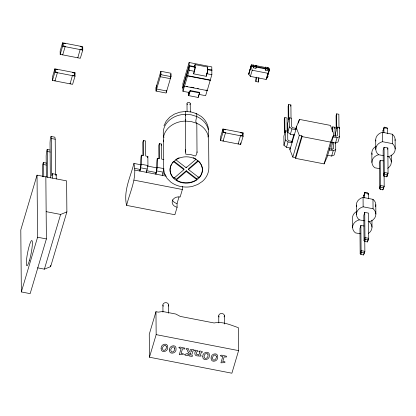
<?xml version="1.0" encoding="UTF-8"?>
<svg xmlns="http://www.w3.org/2000/svg" width="416" height="416" viewBox="0 0 416 416"><rect width="100%" height="100%" fill="white"/><g stroke="black" fill="none" stroke-linecap="round" stroke-linejoin="round"><path stroke-width="0.62" d="M208.51 129.74C208.239 124.504 205.395 119.746 201.339 116.527L196.518 113.646L191.048 111.946L185.338 111.467L185.671 150.582M182.967 91.296L182.9 83.491L189.129 62.499L211.786 66.893L211.853 74.693L207.22 90.589L184.564 86.195L184.558 85.925L182.967 91.296L189.888 92.638M184.564 86.195L189.197 70.299L189.129 62.499M197.059 151.871L197.012 152.438A3.24 0.91 -66.2 0 1 195.53 156.068L190.798 154.596L185.754 154.175L185.682 150.956M256.36 77.173L255.845 81.526L258.362 82.014L258.882 77.594M188.64 92.076L188.708 95.633L198.172 97.469L199.623 92.914L199.618 92.368L190.18 90.537L188.9 94.692L188.864 92.175M179.036 196.856L177.065 203.492L177.102 207.251L174.876 214.739L126.589 205.374C130.016 191.771 137.301 177.783 133.926 163.431L140.915 164.783M177.102 207.251A6.474 5.273 -0.5 0 1 172.328 200.902A6.474 5.273 -0.5 0 1 180.144 196.997L182.364 189.509L182.582 186.358M258.669 78.088L258.612 80.579M256.199 77.22L255.845 81.526M197.012 152.438L196.81 123.297A10.457 2.943 -66.2 0 0 196.378 122.808A7.675 2.163 -66.2 0 1 196.336 118.295A10.457 2.943 -66.2 0 0 196.752 116.532L196.732 114.275A3.24 0.91 -66.2 0 0 195.946 113.807M141.315 155.152C140.202 160.342 141.32 165.89 139.849 171.044L141.398 164.273L141.315 155.152L143.468 155.568L143.338 140.53L145.579 140.962L145.709 156L147.862 156.421L147.94 165.542L146.39 172.318L146.38 170.976M157.3 158.252C156.187 163.441 157.305 168.99 155.828 174.148L157.383 167.372L157.3 158.252L159.453 158.668L159.323 143.629L161.564 144.066L161.694 159.099L163.847 159.52M162.375 175.417L163.826 169.234M253.328 65.135L251.436 64.771L248.784 73.798L248.789 74.365L250.375 76.398L266.11 79.451L267.036 77.901L269.474 69.696L269.084 68.193L267.821 67.948L268.039 67.605L268.138 69.706M248.784 73.798L251.436 64.771M207.381 71.812L207.381 68.089M54.865 68.843L52.432 77.043L52.458 80.428L72.597 84.334L75.031 76.128L75 72.748L54.865 68.843L54.891 72.223L52.458 80.428M62.592 42.791L60.159 50.996L60.19 54.382L80.324 58.287L82.763 50.081L82.732 46.696L62.592 42.791L62.624 46.176L60.19 54.382M62.707 54.87L65.14 46.665L65.135 46.285L63.248 45.921L63.227 43.29L65.114 43.654L65.109 43.28M37.466 267.816L44.387 269.157L50.648 266.62L66.882 211.905L66.612 180.887L37.034 175.152L20.8 229.866L21.341 291.938L30.15 293.644L46.389 238.93L45.843 176.862M46.602 163.129L43.311 162.49L42.578 164.949L42.302 169.057L42.37 176.81M49.915 149.994L47.174 149.464L46.446 151.928L46.166 156.031L46.348 176.712M55.52 174.788L55.208 139.24L54.881 137.186L51.038 136.438L50.31 138.902L50.034 143.005L50.336 177.908M77.808 57.798L80.241 49.218L82.129 49.582L82.103 46.951L80.215 46.587L80.215 46.207M74.651 73.918L75 72.748M56.259 178.927L56.222 174.418L52.385 173.67L51.698 175.978L51.371 138.492L51.038 136.438M21.341 291.938L37.575 237.224L37.034 175.152M55.879 175.573L56.222 174.418M44.387 269.157L60.622 214.443L66.882 211.905M160.883 71.287L156.016 87.698L156.047 91.078L166.114 93.033L170.981 76.622L170.955 73.242L160.883 71.287L160.914 74.672L156.047 91.078M133.926 163.431C130.494 177.034 123.214 191.017 126.589 205.374M143.338 140.53L142.797 142.355L142.912 155.511M170.674 77.272L170.373 78.676L160.306 76.721L160.758 74.807L160.737 72.176L160.28 73.715L160.274 73.341M147.503 157.638L147.862 156.421M159.323 143.629L158.782 145.454L158.896 158.61M161.2 145.283L161.564 144.066M182.775 87.651L189.316 65.598L194.35 66.576L194.355 67.122L194.88 65.541L194.896 68.926L193.632 73.856L206.216 76.3L207.662 71.084L207.657 67.033L195.042 64.589L194.35 66.576M182.78 88.192L189.322 66.144L195.614 67.366M193.632 73.856L195.078 68.645L195.088 64.62M190.18 90.537L188.708 95.633M199.618 92.368L198.375 96.502M207.215 72.379L206.216 76.3M185.583 152.147L185.697 151.762M205.956 90.074L207.215 90.319L205.624 95.69L199.326 94.468M155.964 311.698L149.261 334.292L149.458 357.224L231.889 373.209L238.592 350.615L238.394 327.683C230.703 325.083 222.498 321.136 214.105 322.972L180.253 316.404L175.843 314.049L162.656 311.496L158.272 312.146L155.964 311.698L156.161 334.63L149.458 357.224M222.96 128.986L220.522 137.186L220.553 140.572L240.692 144.477L243.126 136.271L243.095 132.891L222.96 128.986L222.986 132.366L220.553 140.572M248.789 74.365L251.217 65.593L253.105 65.962L253.11 66.524L251.222 66.16L252.2 70.247L250.375 76.398M253.105 65.962C253.937 62.4 253.349 69.082 253.968 65.962L256.485 66.446L255.949 68.151M253.11 66.524L253.396 65.754L253.474 67.87L256.032 68.349M253.968 65.962L253.516 67.865M256.485 66.446L256.209 67.371M242.746 134.061L243.095 132.891M256.256 67.132L265.07 68.843L265.522 67.116L268.039 67.605M265.07 68.843L265.351 68.073L265.429 70.19L267.966 70.684L268.44 68.765L265.923 68.276L265.647 69.202M265.923 68.276L265.47 70.179M268.44 68.765L268.159 69.711M266.11 79.451L267.935 73.299L269.474 69.696L268.216 69.451M287.154 131.149L287.04 117.988L284.804 117.556L284.258 119.382L284.393 134.42L283.873 136.172L283.951 145.293L286.478 147.285L290.43 148.049M291.023 118.123L290.909 104.962L288.668 104.53L288.127 106.356L288.257 121.394L287.737 123.146L287.815 132.267L290.347 134.259L294.299 135.028M290.545 106.179L290.909 104.962M285.454 130.837L285.532 139.958L288.064 141.95L292.016 142.719L292.006 141.378L289.032 140.806L287.768 139.807L287.695 131.274L285.454 130.837L284.934 132.595L284.804 117.556M289.318 117.816L289.396 126.937L291.928 128.929L295.88 129.693L295.87 128.357L292.9 127.78L291.632 126.781L291.559 118.248L289.318 117.816L288.798 119.569L288.668 104.53M283.951 145.293L285.532 139.958M287.815 132.267L289.396 126.937M286.478 147.285L288.064 141.95M290.347 134.259L291.928 128.929M291.756 141.856L293.972 134.394M295.636 128.799L299.452 119.397L330.413 125.403L333.627 133.531L333.642 135.21L327.184 156.978L324.1 163.888L295.656 158.371L295.344 157.581L301.803 135.814L299.286 135.325L296.384 127.988L296.374 126.308M295.516 129.537L295.87 128.357M295.344 157.581L292.828 157.092L289.926 149.755L296.384 127.988M298.345 123.131L299.452 119.397M292.828 157.092L299.286 135.325M295.656 158.371L302.115 136.604L301.803 135.814M335.072 136.058L334.994 127.286L332.753 126.854L332.212 128.679L332.233 131.186M338.972 127.421L338.858 114.265L336.617 113.828L336.076 115.653L336.206 130.692L335.686 132.444L335.717 136.105M324.1 163.888L330.559 142.116L333.642 135.21M334.63 128.502L334.994 127.286M331.552 142.251L335.504 143.016L338.005 142.002L339.591 136.666L339.508 127.546L337.272 127.114L336.752 128.866L336.617 113.828M339.165 128.716L339.508 127.546M327.688 155.272L331.64 156.042L333.221 150.706L335.728 149.692L335.66 142.397M335.504 143.016L337.085 137.686L339.591 136.666M335.728 149.692L334.142 155.022L331.64 156.042M363.667 197.818L363.652 195.915L364.983 192.28L367.63 192.795L368.342 193.57L368.384 198.645M382.996 132.699L382.975 130.796L384.311 127.161L386.953 127.67L387.665 128.45L387.712 133.526M364.504 193.898L364.983 192.28M384.311 127.161L382.975 130.796M367.978 194.802L368.342 193.57L364.567 192.837L364.608 197.912M364.016 226.023L360.87 225.415L359.96 228.488L360.178 253.677L360.89 254.457L363.532 254.966L364.868 251.332L364.775 240.999M364.738 212.389L363.823 215.467L364.042 240.656L364.754 241.431L367.401 241.94L368.732 238.311L368.514 213.122L364.738 212.389L364.957 237.578L365.394 239.278L364.754 241.431M383.344 160.898L380.193 160.29L379.283 163.368L379.501 188.557L380.214 189.332L382.86 189.847L384.192 186.212L384.103 175.88M384.062 147.264L383.146 150.342L383.365 175.531L384.082 176.306L386.724 176.821L388.055 173.186L387.837 147.997L384.062 147.264L384.28 172.453L384.717 174.153L384.082 176.306M387.473 149.23L387.837 147.997M360.178 253.677L361.093 250.604L360.87 225.415M364.042 240.656L364.957 237.578L368.732 238.311L367.401 241.94M379.501 188.557L380.416 185.479L380.193 160.29M383.365 175.531L384.28 172.453L388.055 173.186L386.724 176.821M360.89 254.457L361.53 252.299L361.093 250.604L364.868 251.332L363.532 254.966M380.214 189.332L380.853 187.179L380.416 185.479L384.192 186.212L382.86 189.847M207.392 67.496L207.626 67.028M255.923 65.515L256.11 65.291L256.183 67.387M363.652 195.915L364.114 194.927M163.966 125.772L166.202 121.113L169.785 117.135L174.299 114.156L179.665 112.206L185.338 111.467L185.359 111.753M173.982 161.221L183.934 168.906L183.94 169.66L173.992 178.194L173.633 177.918A16.188 13.177 -0.5 0 1 171.694 163.857M175.724 159.671L186.176 167.742L196.123 159.203M176.332 179.254L186.28 170.716L196.732 178.786L196.394 179.832A16.188 13.177 -0.5 0 1 176.696 180.284L176.332 179.254L173.987 177.445M197.985 160.67L188.51 168.802L188.516 169.551L198.968 177.622L199.311 177.33A16.188 13.177 -0.5 0 0 201.027 164.221M176.337 180.003L186.285 171.47L186.28 170.716M188.516 169.551L198.468 161.018M196.732 178.786L198.962 176.873L198.968 177.622M395.065 140.582A9.714 7.904 -0.5 0 0 393.697 135.626L392.298 134.222L382.382 132.298L380.349 133.037A9.714 7.904 -0.5 0 0 375.814 141.024M387.275 156.406L388.518 156.645L390.551 155.901A9.714 7.904 -0.5 0 0 393.78 145.028L392.382 143.619L382.465 141.695L380.432 142.438A9.714 7.904 -0.5 0 0 377.203 153.317L378.602 154.721L383.557 155.683M378.602 154.721L376.568 155.459A9.714 7.904 -0.5 0 0 373.339 166.338L374.738 167.747L379.595 168.688M375.523 206.726A9.714 7.904 -0.5 0 0 374.374 200.751L372.975 199.342L363.059 197.418L361.026 198.162A9.714 7.904 -0.5 0 0 356.611 206.658M368.181 221.572L369.195 221.764L371.228 221.026A9.714 7.904 -0.5 0 0 374.457 210.148L373.058 208.744L363.142 206.82L361.109 207.558A9.714 7.904 -0.5 0 0 357.88 218.436L359.278 219.846L364.234 220.808M359.278 219.846L357.24 220.584A9.714 7.904 -0.5 0 0 354.016 231.462L355.415 232.866L360.272 233.813M164.59 173.836L167.092 178.386L170.898 182.192C177.055 186.68 185.052 188.037 192.436 186.404L197.808 184.449L202.457 181.355C206.404 177.897 208.936 172.884 208.868 167.58L208.619 139.012A22.662 18.45 -0.5 0 0 196.81 123.297L191.292 121.581L185.411 121.087A22.662 18.45 -0.5 0 0 163.478 141.851M254.587 65.38L265.933 67.579M256.251 66.57L265.065 68.281M268.211 68.89L269.469 69.134L267.036 77.901M253.973 66.524L256.49 67.012M265.928 68.843L268.445 69.332M252.2 70.247L267.935 73.299M267.02 76.372L268.278 76.617M207.568 69.139L211.973 69.992M207.574 69.685L211.978 70.538M189.197 70.299L194.23 71.276M206.82 73.715L211.853 74.693M62.624 46.176L82.763 50.081M187.606 75.67L210.257 80.064M187.606 75.941L210.262 80.335M160.914 74.672L170.981 76.622M186.446 86.289L187.71 86.533M190.856 87.147L194.002 87.755M197.148 88.364L198.406 88.608M387.665 128.45L383.89 127.717L383.932 132.792M190.185 91.083L199.623 92.914M198.172 97.469L198.094 97.198M54.891 72.223L75.031 76.128M333.715 135.694L336.092 136.157L337.345 135.647L337.272 127.114M337.085 137.686L333.133 136.916L333.128 136.027M302.115 136.604L330.559 142.116M329.259 148.606L332.228 149.178L333.481 148.673L333.429 142.574M329.269 149.942L333.221 150.706M222.986 132.366L243.126 136.271M384.717 174.153L387.364 174.668M380.853 187.179L383.5 187.689M51.371 138.492L55.208 139.24M141.398 164.273L147.94 165.542M157.383 167.372L163.925 168.641M147.269 166.015L156.801 167.866M140.8 167.825L147.347 169.094M156.785 170.924L163.332 172.193M134.753 168.386L140.473 169.494M146.827 170.726L156.359 172.572M162.713 173.805L165.251 174.299M47.174 149.464L47.507 151.518L50.248 152.048M134.768 170.061L166.15 176.145M134.072 180.144L182.364 189.509M43.311 162.49L43.644 164.544L46.384 165.074M365.394 239.278L368.04 239.788M361.53 252.299L364.172 252.814M46.15 211.635L60.622 214.443M37.575 237.224L46.389 238.93M156.161 334.63L238.592 350.615M265.522 67.116L265.621 69.217M183.94 169.66L173.493 161.59L173.15 161.881A16.188 13.177 -0.5 0 0 172.37 162.838M186.285 171.47L196.737 179.535M388.518 156.645L389.917 158.049A9.714 7.904 -0.5 0 1 387.728 168.329M369.195 221.764L370.594 223.174A9.714 7.904 -0.5 0 1 368.399 233.454M163.592 168.865L164.507 173.618M185.37 115.372L185.39 115.69M185.687 151.351L185.661 149.661M395.117 139.547L395.2 148.949M392.298 134.222L392.382 143.619M391.274 155.08L391.336 161.97M387.13 174.97L387.145 176.264M382.382 132.298L382.465 141.695M375.7 139.994L375.783 149.391M375.794 204.672L375.877 214.068M372.975 199.342L373.058 208.744M371.836 153.02L371.92 162.417M371.951 220.204L372.013 227.094M363.059 197.418L363.142 206.82M356.377 205.119L356.46 214.516M352.596 227.542L352.513 218.14A9.714 7.904 -0.5 0 1 356.632 211.468M332.753 126.854L332.8 131.867M332.327 141.835L332.342 143.718L331.822 145.47L331.859 149.739M289.91 148.075L289.926 149.755M258.357 81.453L258.362 82.014M240.578 132.402L240.583 132.777L242.471 133.141L242.492 135.772L240.604 135.408L238.176 143.988L238.17 143.614M240.677 142.787L240.692 144.477M225.477 129.475L225.477 129.849L223.59 129.48L223.616 132.111L225.503 132.48L225.503 132.855L223.07 141.06L223.07 140.686M224.39 315.728L224.463 324.002M218.738 315.869L218.795 322.868M207.215 90.319L207.22 90.589M190.237 103.636L190.31 112.065M187.002 103.709L187.07 111.488M186.165 166.993L186.176 167.742M170.804 74.126L170.825 76.762M168.558 304.902L168.631 313.201M166.254 91.088L166.265 92.144L166.717 90.605L166.722 90.979L156.655 89.029L156.65 88.655L156.192 90.189L156.172 87.558L156.624 85.644M163.316 140.052L163.566 168.62M162.9 305.042L162.963 312.068M72.483 72.259L72.488 72.634L74.376 72.998L74.396 75.629L72.509 75.265L70.08 83.845L70.075 83.47M57.382 69.326L57.387 69.706L55.494 69.337L55.52 71.968L57.408 72.337L57.413 72.712L54.974 80.917L54.974 80.543M52.385 173.67L52.421 178.178M50.638 265.325L50.648 266.62M47.507 151.518L47.731 177.372M43.644 164.544L43.748 176.821M185.432 119.657L185.432 119.974M372.07 154.56A9.714 7.904 -0.5 0 1 375.955 146.349M177.065 203.492A6.474 5.273 -0.5 0 1 172.38 199.872M224.042 316.898A2.87 2.335 -0.5 0 0 223.98 314.579A2.813 2.288 -0.5 0 0 220.095 313.82A2.87 2.335 -0.5 0 0 219.149 317.018M163.316 306.192A2.87 2.335 -0.5 0 1 164.263 302.999A2.813 2.288 -0.5 0 1 168.147 303.748A2.87 2.335 -0.5 0 1 168.21 306.072M187.507 104.629A1.617 1.316 -0.5 0 1 187.45 102.768A1.617 1.316 -0.5 0 1 189.738 102.716A1.617 1.316 -0.5 0 1 189.795 104.577M163.977 137.462A22.662 18.45 -0.5 0 1 185.354 114.322L191.235 114.816L196.752 116.532A22.662 18.45 -0.5 0 1 207.932 137.036M176.067 159.38A16.188 13.177 -0.5 0 1 179.124 157.789M193.164 157.68A16.188 13.177 -0.5 0 1 195.764 158.928M198.827 161.294A16.188 13.177 -0.5 0 1 200.73 163.706M199.046 351.348L199.233 351.905L199.898 352.123L199.269 354.245L197.73 354.754L196.258 354.042L196.934 351.546L197.844 351.364L197.876 350.688L195.187 350.168L194.839 350.782L195.546 351.281C194.126 353.106 194.802 356.044 197.387 355.904A2.709 2.205 -0.5 0 0 198.848 355.659L198.734 356.044L201.032 356.127L201.068 355.456L200.465 355.17L201.287 352.394L202.01 352.446L202.493 351.78L200.143 350.964L199.046 351.348M166.353 346.642C167.144 348.936 163.311 352.466 162.505 349.071C161.725 346.783 165.542 343.257 166.353 346.642M174.684 348.26C175.479 350.553 171.642 354.084 170.836 350.688C170.056 348.4 173.872 344.869 174.684 348.26M208.01 354.723C208.806 357.016 204.968 360.542 204.162 357.152C203.382 354.858 207.199 351.333 208.01 354.723M216.346 356.335C217.136 358.634 213.299 362.159 212.498 358.764C211.713 356.476 215.53 352.95 216.346 356.335M184.746 354.52L185.089 355.144L187.366 355.592L188.027 355.144L187.798 354.557L190.783 353.293L190.278 354.983L189.015 354.91L188.661 355.524L189.441 356.034L192.306 356.424L192.556 355.597L191.672 355.254L192.998 350.787L193.648 350.87A0.66 0.541 -0.5 0 0 194.308 350.438L193.97 349.809L190.684 349.294L190.434 350.121L191.604 350.516L191.23 351.78L190.2 352.212L189.16 351.13L188.448 348.696L186.425 348.468L186.186 349.294L187.221 349.664L187.814 351.546L188.828 352.804L184.746 354.52M178.958 347.454L179.296 348.088L181.121 348.483L179.265 354.734L183.108 354.562L183.378 353.99L183.118 353.6L181.095 353.517L182.51 348.748L184.673 349.003L184.917 348.176L180.055 347.069L178.958 347.454M220.615 355.534L220.958 356.164L222.778 356.559L220.922 362.814L224.765 362.643L225.035 362.071L224.775 361.681L222.752 361.592L224.167 356.829L226.33 357.079L226.58 356.257L221.712 355.144L220.615 355.534M161.112 348.358C160.67 353.548 168.277 351.842 167.747 347.36C168.178 342.098 160.586 343.928 161.112 348.358M169.442 349.976C169 355.165 176.608 353.46 176.077 348.977C176.514 343.715 168.917 345.54 169.442 349.976M202.769 356.434C202.327 361.629 209.934 359.923 209.404 355.441C209.841 350.173 202.244 352.004 202.769 356.434M211.099 358.051C210.657 363.241 218.265 361.535 217.734 357.058C218.171 351.79 210.574 353.621 211.099 358.051M29.427 260.556A12.818 1.799 -79 0 0 31.938 240.599A12.818 1.799 -79 0 0 26.718 258.185A12.818 1.799 -79 0 0 29.427 260.556M176.696 180.658A16.188 13.177 -0.5 0 0 202.327 171.335A16.188 13.177 -0.5 0 0 179.676 157.955A16.188 13.177 -0.5 0 0 176.696 180.658"/></g></svg>
